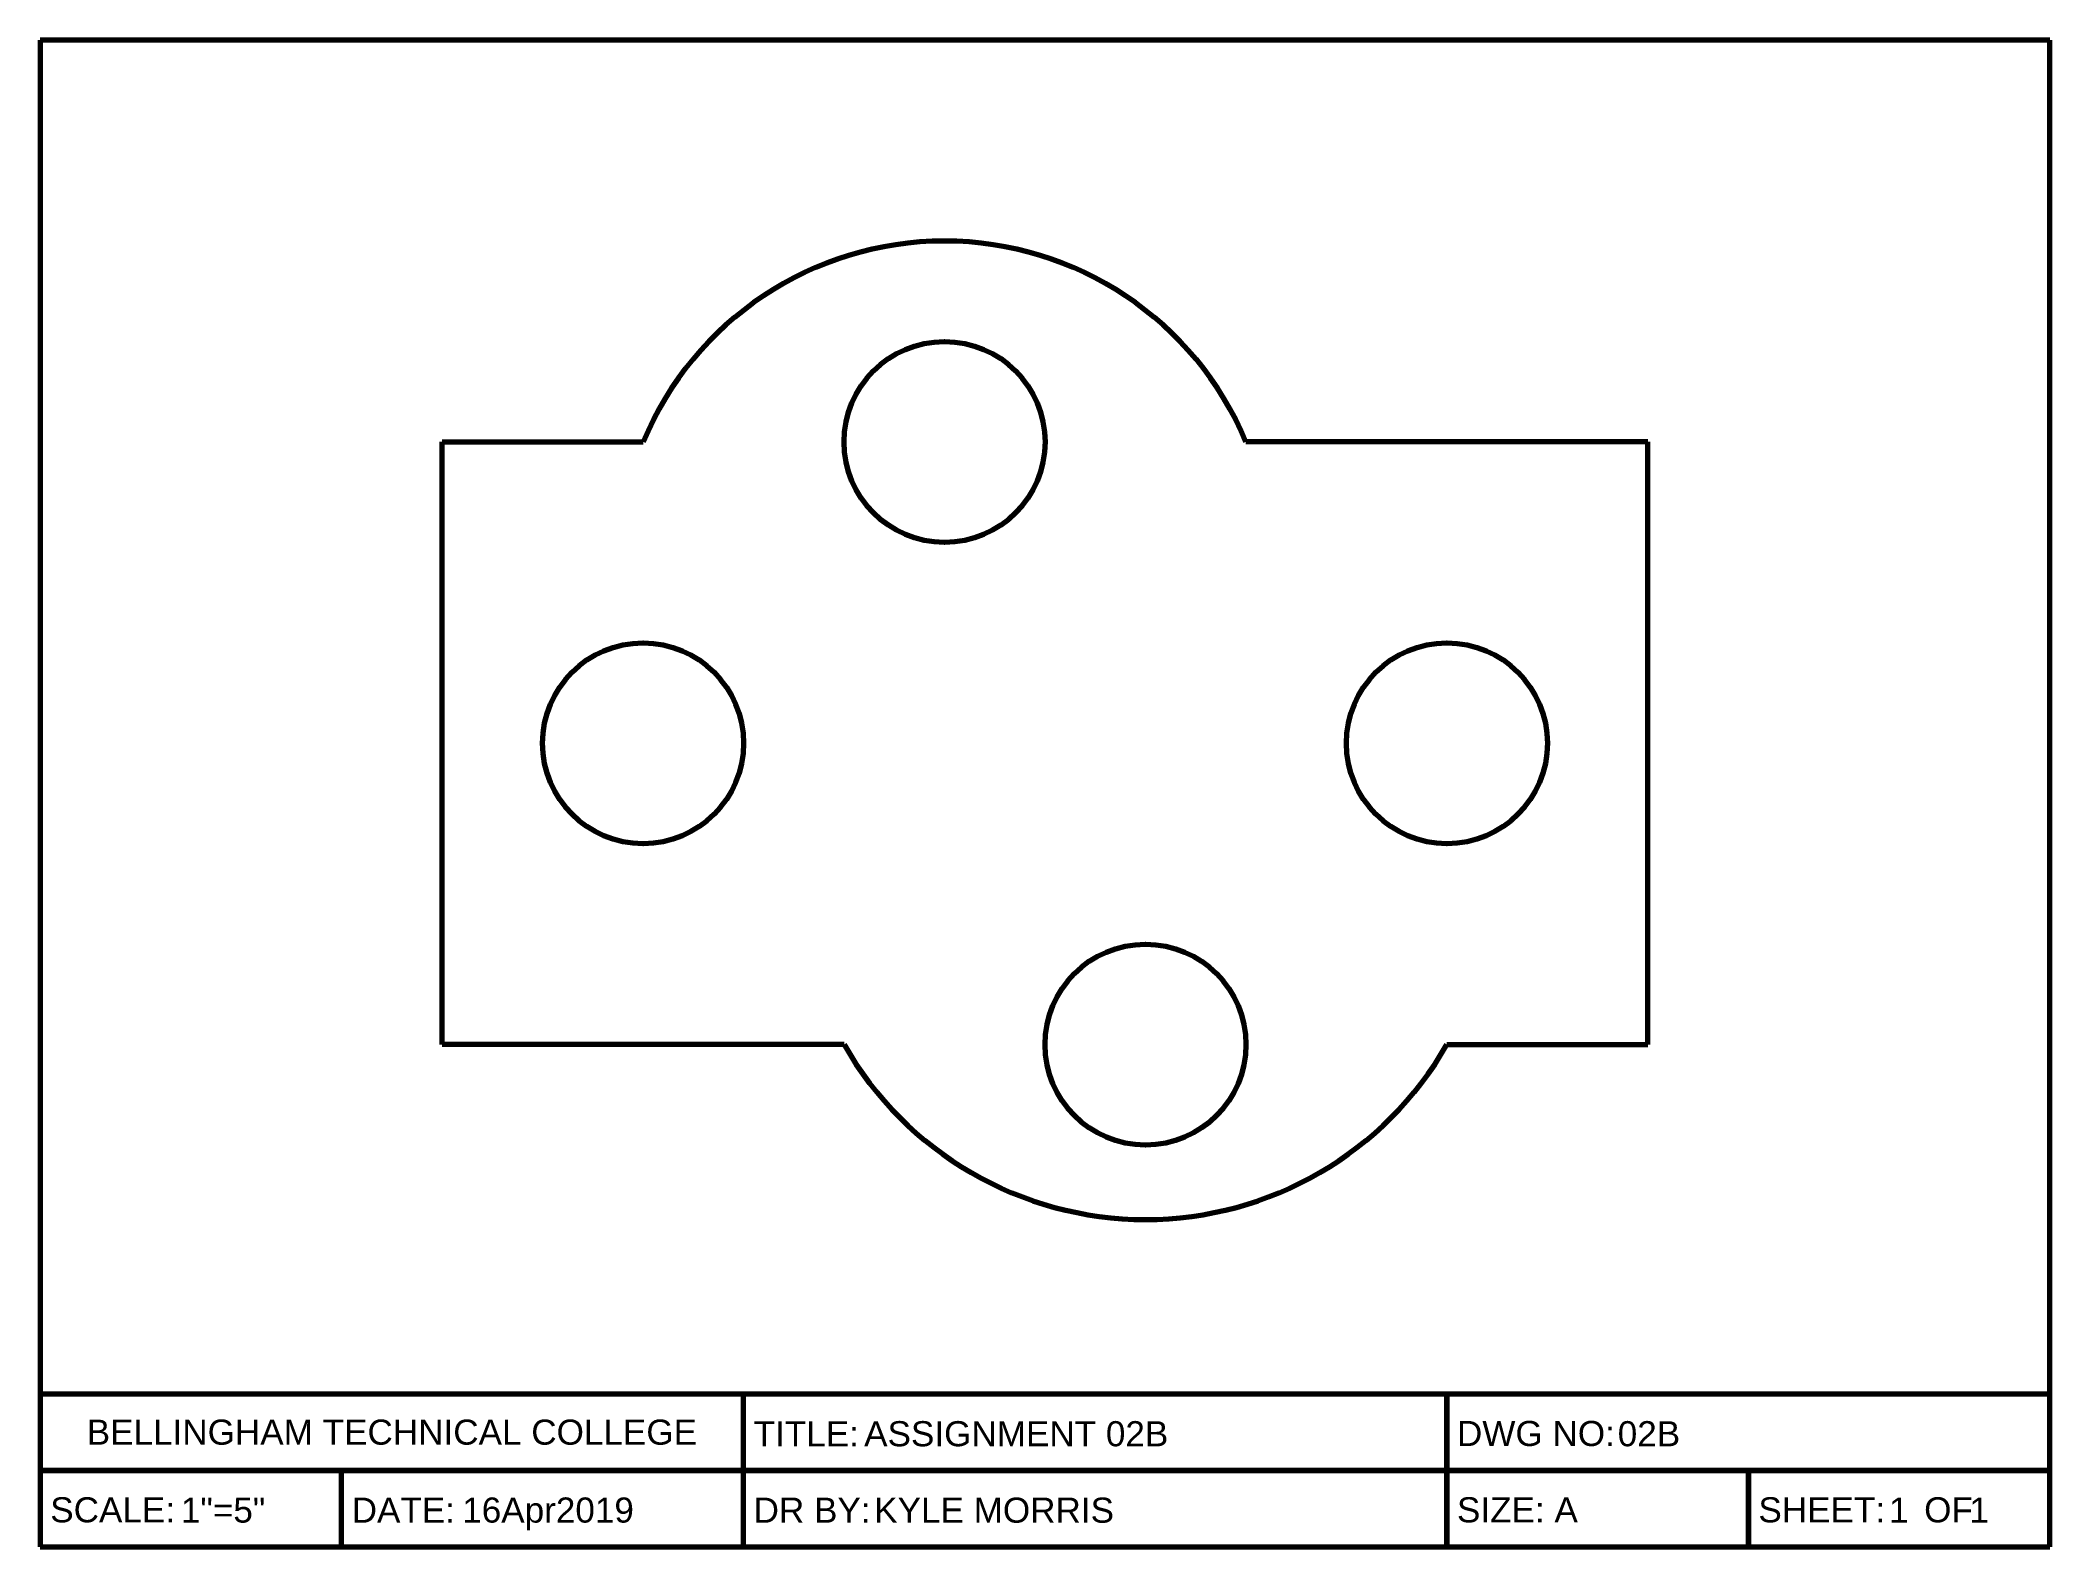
# Model space of a CAD drawing. Header units: inches. Extents: x 2.5 to 52.5, y 2.5 to 40.
import ezdxf
from ezdxf.enums import TextEntityAlignment as Align

# ---------------------------------------------------------------- set-up
doc = ezdxf.new("R2010")
doc.units = ezdxf.units.IN
doc.header["$MEASUREMENT"] = 0
doc.layers.add('Object', color=7, linetype='Continuous', lineweight=70)
doc.layers.add('TitleBox', color=7, linetype='Continuous', lineweight=70)
doc.layers.add('TitleText', color=7, linetype='Continuous')
doc.styles.get("Standard").update_dxf_attribs({"font": 'arial.ttf'})

# ---------------------------------------------------------------- blocks, each defined once
blk = doc.blocks.new('TitleAAlt')
at = {"layer": 'TitleBox'}
for p, q in [((10.5, 8), (0.5, 8)), ((0.5, 8), (0.5, 0.5)), ((10.5, 0.5), (10.5, 8)), ((10.5, 1.26), (0.5, 1.26)), ((4, 0.5), (4, 1.26)), ((7.5, 0.88), (7.5, 1.26)), ((7.5, 1.26), (7.5, 0.5)), ((10.5, 0.88), (0.5, 0.88)), ((0.5, 0.88), (10.5, 0.88)), ((2, 0.5), (2, 0.88)), ((7.5, 0.5), (7.5, 0.88)), ((9, 0.5), (9, 0.88)), ((9, 0.88), (9, 0.5)), ((0.5, 0.5), (10.5, 0.5)), ((0.5, 0.5), (10.5, 0.5))]:
    blk.add_line(p, q, dxfattribs=at)
at = {"layer": 'TitleText', "char_height": 0.125}
for s, width, insert, attachment_point in [('BELLINGHAM TECHNICAL COLLEGE', 3.5, (2.25, 1.07), 5), ('TITLE:', 3.5, (4.05, 1), 7), ('DWG NO:', 3, (7.55, 1), 7), ('SCALE:', 1.5, (0.55, 0.62), 7), ('DATE:', 2, (2.05, 0.62), 7), ('DR BY:', 3.5, (4.05, 0.62), 7), ('SIZE: A', 1.5, (7.55, 0.62), 7), ('SHEET:    OF', 1.5, (9.05, 0.62), 7)]:
    blk.add_mtext_dynamic_manual_height_columns(s, width=width, gutter_width=1, heights=[0], dxfattribs=dict(at, insert=insert, attachment_point=attachment_point))
at = {"layer": 'TitleText'}
for tag, p in [('TITLE', (4.6, 0.963)), ('DWGNO', (8.35, 0.963)), ('SCALE', (1.2, 0.583)), ('SHT', (9.7, 0.583)), ('SHTS', (10.1, 0.583))]:
    blk.add_attdef(tag, text='', height=0.125, dxfattribs=at).set_placement(p, align=Align.BOTTOM_LEFT)
at = {"layer": 'TitleText', "flags": 8}
blk.add_attdef('DATE', text='', height=0.125, dxfattribs=at).set_placement((2.6, 0.583), align=Align.BOTTOM_LEFT)
blk.add_attdef('NAME', (4.65, 0.62), '', height=0.125, dxfattribs=at)

msp = doc.modelspace()

# ---------------------------------------------------------------- linework, layer by layer
at = {"layer": 'Object'}
for p, q in [((12.5, 30), (17.5, 30)), ((12.5, 15), (12.5, 30)), ((42.5, 30), (32.5, 30)), ((42.5, 15), (42.5, 30)), ((22.5, 15), (12.5, 15)), ((37.5, 15), (42.5, 15))]:
    msp.add_line(p, q, dxfattribs=at)
for centre in [(25, 30), (17.5, 22.5), (37.5, 22.5), (30, 15)]:
    msp.add_circle(centre, 2.5, dxfattribs=at)
for centre, radius, start, end in [((25, 26.875), 8.125, 22.6199, 157.3801), ((30, 19.282), 8.636, 209.7253, 330.2747)]:
    msp.add_arc(centre, radius, start, end, dxfattribs=at)

# ---------------------------------------------------------------- block references
at = {"layer": 'TitleText'}
ref = msp.add_blockref('TitleAAlt', (0, 0), dxfattribs=dict(at, xscale=5, yscale=5, zscale=5))
ref.add_attrib('SHTS', '1', dxfattribs={"height": 0.625}).set_placement((50.5, 2.915), align=Align.BOTTOM_LEFT)
ref.add_attrib('SHT', '1', dxfattribs={"height": 0.625}).set_placement((48.5, 2.915), align=Align.BOTTOM_LEFT)
ref.add_attrib('SCALE', '1"=5"', dxfattribs={"height": 0.625}).set_placement((6, 2.915), align=Align.BOTTOM_LEFT)
ref.add_attrib('DWGNO', '02B', dxfattribs={"height": 0.625}).set_placement((41.75, 4.815), align=Align.BOTTOM_LEFT)
ref.add_attrib('DATE', '16Apr2019', dxfattribs={"height": 0.625}).set_placement((13, 2.915), align=Align.BOTTOM_LEFT)
ref.add_attrib('NAME', 'KYLE MORRIS', (23.25, 3.1), dxfattribs={"height": 0.625})
ref.add_attrib('TITLE', 'ASSIGNMENT 02B', dxfattribs={"height": 0.625}).set_placement((23, 4.815), align=Align.BOTTOM_LEFT)

doc.saveas('drawing.dxf')
